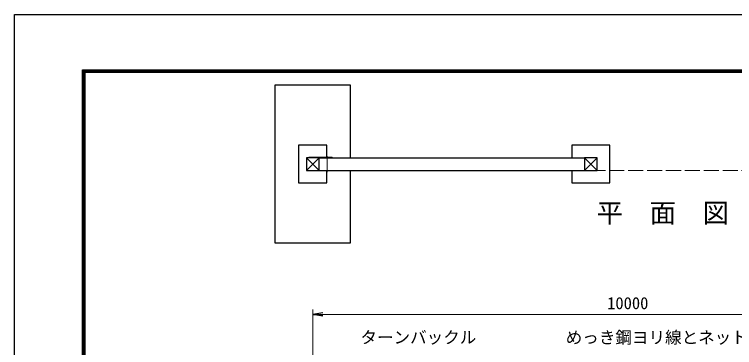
# Model space of a CAD drawing. Units: millimetres, scale not verified. Extents: x -16800 to 16800, y -11880 to 11880.
# Drawn here: x -16800 to -5382, y 6589 to 11880 of the extents above; entities that cross this region are included whole.
import ezdxf
from ezdxf.enums import TextEntityAlignment as Align

# ---------------------------------------------------------------- set-up
doc = ezdxf.new("R2010")
doc.units = ezdxf.units.MM
doc.header["$LTSCALE"] = 40
doc.linetypes.add('DASHED', pattern=[7.5, 6, -1.5])
doc.linetypes.add('USER1', pattern=[50.8, 31.75, -6.35, 6.35, -6.35])
for name, color, linetype, lineweight in [('0-0_D-TTL-TXT', 7, 'Continuous', 13), ('0-1_D-STR1', 1, 'Continuous', 25), ('0-2_D-BMK', 2, 'USER1', 13), ('0-3_D-STR3', 3, 'Continuous', 13), ('0-4_D-STR2', 7, 'Continuous', 13), ('0-5_D-STR-DIM', 7, 'Continuous', 13), ('0-6_D-STR-TXT', 7, 'Continuous', 13), ('0-B_D-STR4', 7, 'Continuous', 25), ('0-C_D-TTL', 7, 'Continuous', 25)]:
    doc.layers.add(name, color=color, linetype=linetype, lineweight=lineweight)
doc.layers.add('0-7_0', color=7, linetype='Continuous')
doc.styles.add('ＭＳ ゴシック', font='')
doc.styles.get('ＭＳ ゴシック').set_extended_font_data('MS Gothic')

# ---------------------------------------------------------------- blocks, each defined once
blk = doc.blocks.new('_Open')
at = {"layer": '0-7_0'}
blk.add_line((-40, 6.67), (0, 0), dxfattribs=at)
blk.add_lwpolyline([(-40, -6.67), (0, 0), (-40, 0)], dxfattribs=at)

msp = doc.modelspace()

# ---------------------------------------------------------------- linework, layer by layer
at = {"layer": '0-1_D-STR1'}
for p, q in [((-12170.08, 9603.7), (-11970.08, 9403.7)), ((-11970.08, 9603.7), (-12170.08, 9403.7)), ((-11970.08, 9603.7), (-7762.08, 9603.7)), ((-7762.08, 9603.7), (-7562.08, 9403.7)), ((-7562.08, 9603.7), (-7762.08, 9403.7)), ((-11970.08, 9403.7), (-7762.08, 9403.7))]:
    msp.add_line(p, q, dxfattribs=at)
for points in [[(-12170.08, 9603.7), (-12170.08, 9403.7), (-11970.08, 9403.7), (-11970.08, 9603.7)], [(-7762.08, 9603.7), (-7762.08, 9403.7), (-7562.08, 9403.7), (-7562.08, 9603.7)]]:
    msp.add_lwpolyline(points, close=True, dxfattribs=at)
at = {"layer": '0-2_D-BMK'}
msp.add_line((-11840.08, 9376.2), (-11840.08, 9631.2), dxfattribs=at)
at = {"layer": '0-3_D-STR3'}
for p, q in [((-12132.58, 9612.7), (-11762.58, 9612.7)), ((-12132.58, 9612.7), (-12132.58, 9603.7)), ((-12132.58, 9603.7), (-11762.58, 9603.7)), ((-11762.58, 9612.7), (-11762.58, 9603.7)), ((-12132.58, 9403.7), (-11762.58, 9403.7)), ((-12132.58, 9394.7), (-12132.58, 9403.7)), ((-12132.58, 9394.7), (-11762.58, 9394.7)), ((-11762.58, 9394.7), (-11762.58, 9403.7))]:
    msp.add_line(p, q, dxfattribs=at)
at = {"layer": '0-4_D-STR2', "linetype": 'DASHED'}
msp.add_line((-12170.08, 9403.7), (729.92, 9403.7), dxfattribs=at)
at = {"layer": '0-5_D-STR-DIM'}
for p, q in [((-12070.08, 5988.52), (-12070.08, 7194.14)), ((-11910.08, 7114.14), (-2230.08, 7114.14))]:
    msp.add_line(p, q, dxfattribs=at)
at = {"layer": '0-B_D-STR4'}
for p, q in [((-11470.08, 10753.7), (-12670.08, 10753.7)), ((-11470.08, 9603.7), (-11470.08, 10753.7)), ((-11845.08, 9803.7), (-12295.08, 9803.7)), ((-11845.08, 9612.7), (-11845.08, 9803.7)), ((-7962.08, 9803.7), (-7962.08, 9603.7))]:
    msp.add_line(p, q, dxfattribs=at)
for points in [[(-12670.08, 10753.7), (-12670.08, 8253.7), (-11470.08, 8253.7), (-11470.08, 9403.7)], [(-12295.08, 9803.7), (-12295.08, 9203.7), (-11845.08, 9203.7), (-11845.08, 9394.7)], [(-7962.08, 9403.7), (-7962.08, 9203.7), (-7362.08, 9203.7), (-7362.08, 9803.7), (-7962.08, 9803.7)]]:
    msp.add_lwpolyline(points, dxfattribs=at)
at = {"layer": '0-C_D-TTL', "color": 2}
msp.add_lwpolyline([(-16800, 11880), (16800, 11880), (16800, -11880), (-16800, -11880)], close=True, dxfattribs=at)
at = {"layer": '0-C_D-TTL'}
for points in [[(-15720, 11000), (15720, 11000), (15720, -11000), (-15720, -11000)], [(-15710, 10990), (15710, 10990), (15710, -10990), (-15710, -10990)], [(-15700, 10980), (15700, 10980), (15700, -10980), (-15700, -10980)], [(-15690, 10970), (15690, 10970), (15690, -10970), (-15690, -10970)], [(-15680, 10960), (15680, 10960), (15680, -10960), (-15680, -10960)]]:
    msp.add_lwpolyline(points, close=True, dxfattribs=at)

# ---------------------------------------------------------------- block references
at = {"layer": '0-5_D-STR-DIM', "xscale": 4, "yscale": 4, "rotation": 180}
msp.add_blockref('_Open', (-12070.08, 7114.14), dxfattribs=at)

# ---------------------------------------------------------------- texts
at = {"layer": '0-0_D-TTL-TXT', "style": 'ＭＳ ゴシック'}
msp.add_text('平\u3000面\u3000図', height=307.9, dxfattribs=at).set_placement((-7569.3, 8480.64), align=Align.BOTTOM_LEFT)
at = {"layer": '0-5_D-STR-DIM', "style": 'ＭＳ ゴシック'}
msp.add_text('10000', height=192.4, dxfattribs=at).set_placement((-7402.68, 7141.13), align=Align.BOTTOM_LEFT)
at = {"layer": '0-6_D-STR-TXT', "style": 'ＭＳ ゴシック'}
for s, p in [('ターンバックル', (-11313.63, 6597.46)), ('めっき鋼ヨリ線とネット端部のφ6合繊ロープを', (-8059.05, 6596.56))]:
    msp.add_text(s, height=192.4, dxfattribs=at).set_placement(p, align=Align.BOTTOM_LEFT)

doc.saveas('drawing.dxf')
